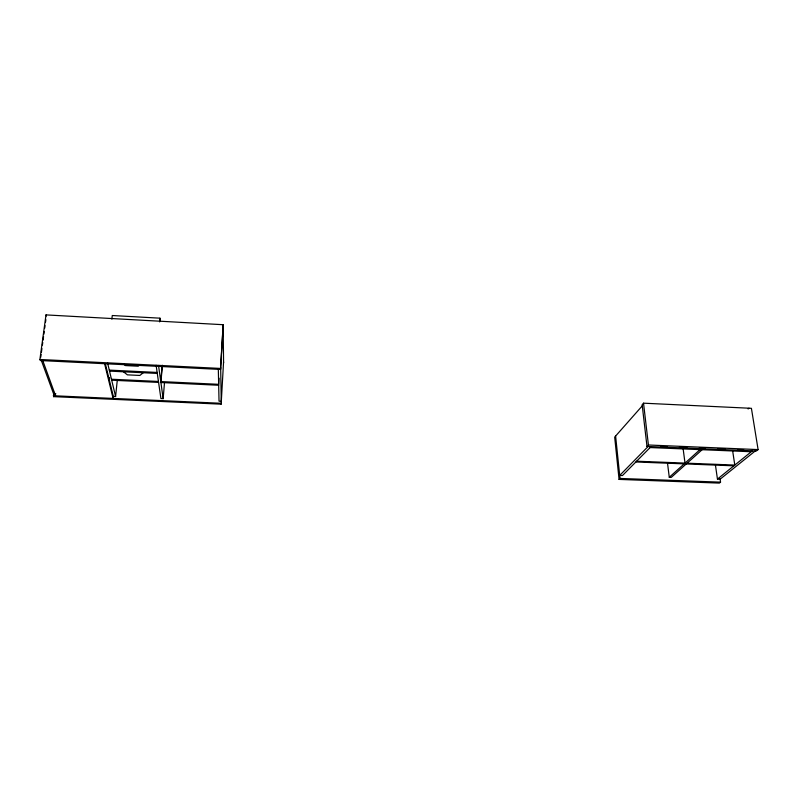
<?xml version="1.0" encoding="UTF-8"?>
<svg xmlns="http://www.w3.org/2000/svg" width="798" height="798" viewBox="0 0 798 798"><rect width="100%" height="100%" fill="white"/><g stroke="black" fill="none" stroke-linecap="round" stroke-linejoin="round"><path stroke-width="1.2" d="M53.745 392.127L53.616 396.646L221.146 404.157L223.57 361.923M219.031 378.182L218.662 384.317L160.777 381.564L162.134 365.524M220.527 369.444L223.131 324.706L46.005 314.901L39.9 359.479L40.289 360.536L220.527 369.444L223.151 325.784M162.373 365.275L160.907 382.521L218.682 385.254M156.109 365.294L160.917 398.551L163.161 398.651L164.508 382.561M159.63 321.903L159.959 318.173L112.269 315.519L111.88 319.16M105.406 363.968L113.316 396.406L115.59 396.506L117.216 380.816M113.316 396.406L113.107 398.431L104.588 363.708M109.336 380.077L109.595 377.604M53.616 396.646L53.925 394.242M40.748 357.165L41.107 354.521M41.436 352.118L41.935 348.507M42.404 345.065L42.753 342.492M43.082 340.088L43.561 336.596M43.89 334.172L44.239 331.669M44.718 328.128L45.057 325.654M45.546 322.073L45.885 319.639M643.527 403.18L642.141 404.746L646.998 446.451L756.334 451L758.1 449.583L751.417 408.317L643.527 403.18L648.425 444.995L646.998 446.451M642.4 405.713L614.679 437.105L619.068 479.408L719.377 483.099L720.554 482.152L720.025 478.461M648.096 446.501L619.707 475.438L622.46 475.538L651.028 446.621M619.068 479.408L620.016 478.441L720.554 482.152M667.447 462.611L669.273 477.294L701.023 448.695M703.168 448.785L671.278 477.364L669.273 477.294M748.115 408.965L748.973 408.197M139.899 364.806L138.184 366.202L125.476 365.574L123.899 364.307M752.344 450.311L750.599 451.718L649.542 447.538M715.357 464.496L717.452 479.089L752.424 450.83M755.277 450.95L720.125 479.189L717.452 479.089M143.241 372.746L139.85 375.449L127.381 374.851L123.51 371.788M636.624 461.204L685.013 463.109L683.088 448.466M687.088 463.189L734.798 465.074L732.594 450.511M635.866 461.972L684.165 463.867M686.24 463.957L733.871 465.823M648.425 444.995L758.1 449.583M660.854 446.501L667.038 446.76M679.397 447.269L686.819 447.578M699.178 448.097L705.362 448.356M717.721 448.865L725.143 449.174M737.512 449.693L743.686 449.952M55.86 393.803L53.546 393.703L41.416 360.656M53.286 395.738L221.136 403.279L221.146 404.157M109.286 370.112L157.136 372.437M109.526 371.11L157.286 373.424M111.461 379.23L158.443 381.454M111.69 380.197L158.583 382.412M39.9 359.479L220.507 368.437M42.783 360.656L55.601 395.848M46.005 314.901L46.374 316.028M107.56 362.891L115.59 396.506M158.523 365.464L163.161 398.651M159.959 318.173L160.378 321.514M615.607 436.057L620.016 478.441M218.333 369.634L219.031 401.185L221.255 401.284L220.657 367.329M223.131 324.706L223.58 362.861"/></g></svg>
